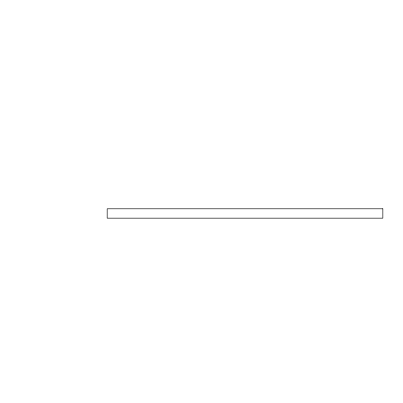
<?xml version="1.0" encoding="UTF-8"?>
<svg xmlns="http://www.w3.org/2000/svg" width="403" height="403" viewBox="0 0 403 403"><rect width="100%" height="100%" fill="white"/><g stroke="black" fill="none" stroke-linecap="round" stroke-linejoin="round"><path stroke-width="0.6" d="M382.85 208.799L107.173 208.799L107.173 218.159L382.85 218.159L382.85 208.799"/></g></svg>
